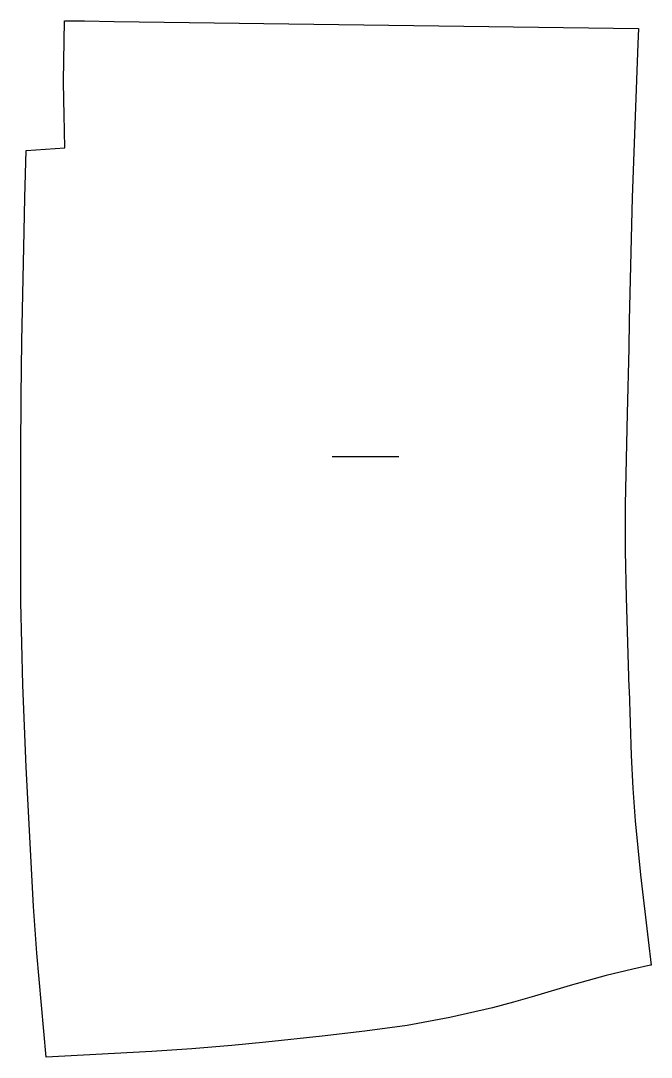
# Model space of a CAD drawing. Header units: inches. Extents: x 0 to 14.4, y 0 to 23.6.
import ezdxf

# ---------------------------------------------------------------- set-up
doc = ezdxf.new("R2010")
doc.units = ezdxf.units.IN

msp = doc.modelspace()

# ---------------------------------------------------------------- linework, layer by layer
at = {"layer": 'T001L001'}
for points in [[(14.37, 2.102), (14.35, 2.097), (13.953, 2.008), (13.343, 1.866), (12.522, 1.634), (11.711, 1.392), (11.232, 1.257), (10.755, 1.128), (9.782, 0.907), (8.806, 0.727), (7.839, 0.596), (6.869, 0.482), (5.585, 0.344), (4.814, 0.267), (3.901, 0.196), (2.988, 0.132), (0.579, 0), (0.37, 2.374), (0.294, 3.44), (0.125, 6.611), (0.05, 8.494), (0.002, 10.376), (0.002, 12.309), (0, 13.796), (0.01, 15.06), (0.027, 16.324), (0.078, 18.823), (0.093, 19.599), (0.127, 20.669), (1.004, 20.733), (0.989, 21.493), (0.979, 21.818), (0.978, 22.25), (1, 23.63), (1.45, 23.625), (2.126, 23.616), (14.078, 23.451), (14.065, 23.107), (13.937, 19.602), (13.87, 16.798), (13.856, 16.167), (13.822, 14.675), (13.773, 12.601), (13.778, 11.542), (13.797, 10.483), (13.862, 8.423), (13.863, 8.372), (13.915, 6.883), (13.952, 6.135), (14.001, 5.387), (14.126, 4.157), (14.302, 2.674), (14.37, 2.102)], [(7.095, 13.698), (8.619, 13.698)]]:
    msp.add_lwpolyline(points, dxfattribs=at)

doc.saveas('drawing.dxf')
